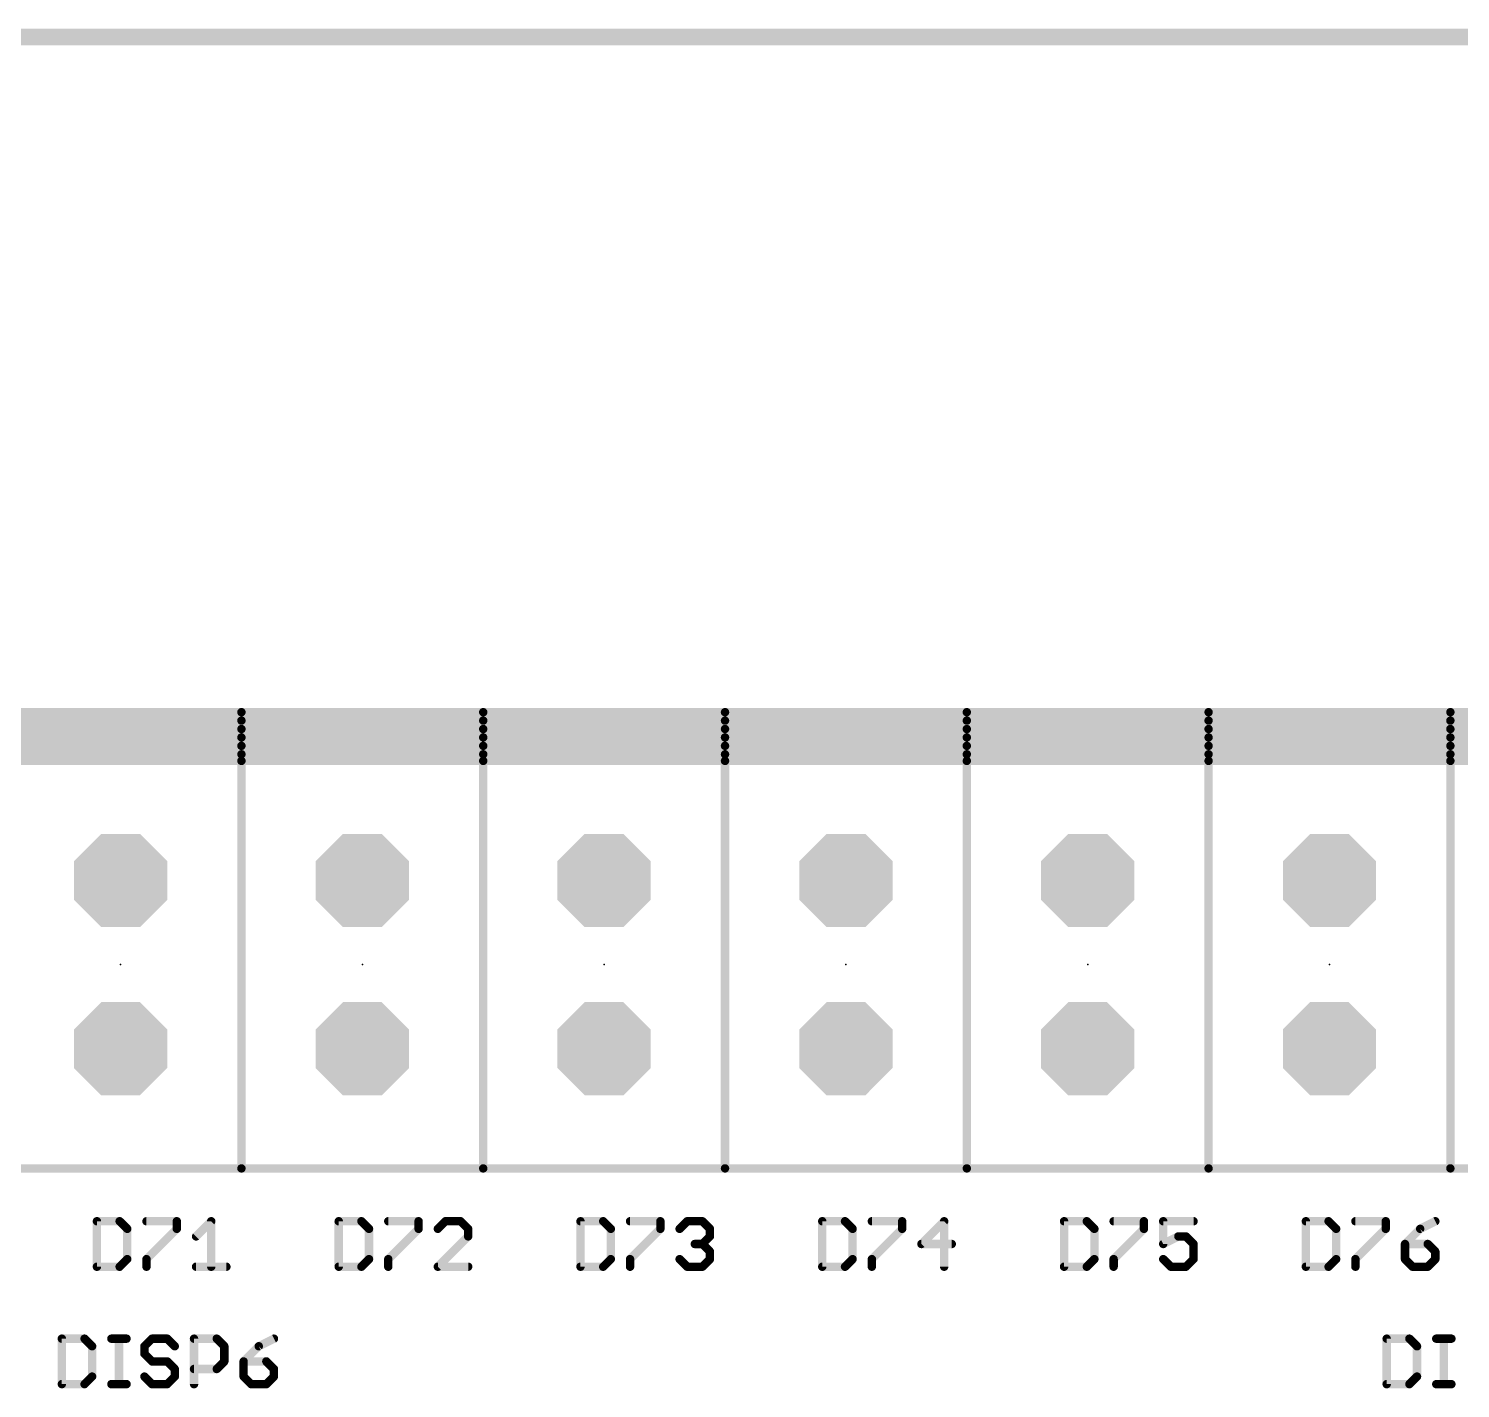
# Model space of a CAD drawing. Extents: x 0 to 426, y 0 to 160.
# Drawn here: x 234.56 to 256.18, y 139.6 to 160.13 of the extents above; entities that cross this region are included whole.
import ezdxf

# ---------------------------------------------------------------- set-up
doc = ezdxf.new("R2010")
doc.units = 0
doc.header["$MEASUREMENT"] = 0
doc.layers.get('0').update_dxf_attribs({"linetype": 'CONTINUOUS'})
for name, color, linetype in [('17', 82, 'CONTINUOUS'), ('20', 7, 'CONTINUOUS'), ('21', 253, 'CONTINUOUS'), ('23', 7, 'CONTINUOUS'), ('25', 253, 'CONTINUOUS')]:
    doc.layers.add(name, color=color, linetype=linetype)

# ---------------------------------------------------------------- blocks, each defined once
blk = doc.blocks.new('OCTAGONP')
at = {"const_width": 0.5}
blk.add_lwpolyline([(-0.25, -0.1036), (-0.25, 0.1036), (-0.1036, 0.25), (0.1036, 0.25), (0.25, 0.1036), (0.25, -0.1036), (0.1036, -0.25), (-0.1036, -0.25), (-0.25, -0.1036), (-0.25, 0.1036)], dxfattribs=at)

msp = doc.modelspace()

# ---------------------------------------------------------------- linework, layer by layer
at = {"layer": '20', "const_width": 0.254}
msp.add_lwpolyline([(395, 160), (5, 160)], dxfattribs=at)
at = {"layer": '21', "const_width": 0.127}
for points in [[(237.775, 149.81), (234.125, 149.81)], [(237.775, 149.81), (234.125, 149.81)], [(237.775, 149.075), (237.775, 149.81)], [(241.425, 149.81), (237.775, 149.81)], [(237.775, 149.81), (237.775, 149.075)], [(241.425, 149.81), (237.775, 149.81)], [(241.425, 149.075), (241.425, 149.81)], [(245.075, 149.81), (241.425, 149.81)], [(241.425, 149.81), (241.425, 149.075)], [(245.075, 149.81), (241.425, 149.81)], [(245.075, 149.075), (245.075, 149.81)], [(248.725, 149.81), (245.075, 149.81)], [(245.075, 149.81), (245.075, 149.075)], [(248.725, 149.81), (245.075, 149.81)], [(248.725, 149.075), (248.725, 149.81)], [(252.375, 149.81), (248.725, 149.81)], [(248.725, 149.81), (248.725, 149.075)], [(252.375, 149.81), (248.725, 149.81)], [(252.375, 149.075), (252.375, 149.81)], [(256.025, 149.81), (252.375, 149.81)], [(252.375, 149.81), (252.375, 149.075)], [(256.025, 149.81), (252.375, 149.81)], [(256.025, 149.075), (256.025, 149.81)], [(259.675, 149.81), (256.025, 149.81)], [(256.025, 149.81), (256.025, 149.075)], [(259.675, 149.81), (256.025, 149.81)], [(237.775, 149.683), (234.125, 149.683)], [(237.775, 149.556), (234.125, 149.556)], [(241.425, 149.683), (237.775, 149.683)], [(241.425, 149.556), (237.775, 149.556)], [(245.075, 149.683), (241.425, 149.683)], [(245.075, 149.556), (241.425, 149.556)], [(248.725, 149.683), (245.075, 149.683)], [(248.725, 149.556), (245.075, 149.556)], [(252.375, 149.683), (248.725, 149.683)], [(252.375, 149.556), (248.725, 149.556)], [(256.025, 149.683), (252.375, 149.683)], [(256.025, 149.556), (252.375, 149.556)], [(259.675, 149.683), (256.025, 149.683)], [(259.675, 149.556), (256.025, 149.556)], [(237.775, 149.429), (234.125, 149.429)], [(237.775, 149.302), (234.125, 149.302)], [(241.425, 149.429), (237.775, 149.429)], [(241.425, 149.302), (237.775, 149.302)], [(245.075, 149.429), (241.425, 149.429)], [(245.075, 149.302), (241.425, 149.302)], [(248.725, 149.429), (245.075, 149.429)], [(248.725, 149.302), (245.075, 149.302)], [(252.375, 149.429), (248.725, 149.429)], [(252.375, 149.302), (248.725, 149.302)], [(256.025, 149.429), (252.375, 149.429)], [(256.025, 149.302), (252.375, 149.302)], [(259.675, 149.429), (256.025, 149.429)], [(259.675, 149.302), (256.025, 149.302)], [(237.775, 149.175), (234.125, 149.175)], [(234.125, 149.075), (237.775, 149.075)], [(234.125, 149.075), (237.775, 149.075)], [(241.425, 149.175), (237.775, 149.175)], [(237.775, 149.075), (237.775, 142.925)], [(237.775, 149.075), (241.425, 149.075)], [(237.775, 142.925), (237.775, 149.075)], [(237.775, 149.075), (241.425, 149.075)], [(245.075, 149.175), (241.425, 149.175)], [(241.425, 149.075), (241.425, 142.925)], [(241.425, 149.075), (245.075, 149.075)], [(241.425, 142.925), (241.425, 149.075)], [(241.425, 149.075), (245.075, 149.075)], [(248.725, 149.175), (245.075, 149.175)], [(245.075, 149.075), (245.075, 142.925)], [(245.075, 149.075), (248.725, 149.075)], [(245.075, 142.925), (245.075, 149.075)], [(245.075, 149.075), (248.725, 149.075)], [(252.375, 149.175), (248.725, 149.175)], [(248.725, 149.075), (248.725, 142.925)], [(248.725, 149.075), (252.375, 149.075)], [(248.725, 142.925), (248.725, 149.075)], [(248.725, 149.075), (252.375, 149.075)], [(256.025, 149.175), (252.375, 149.175)], [(252.375, 149.075), (252.375, 142.925)], [(252.375, 149.075), (256.025, 149.075)], [(252.375, 142.925), (252.375, 149.075)], [(252.375, 149.075), (256.025, 149.075)], [(259.675, 149.175), (256.025, 149.175)], [(256.025, 149.075), (256.025, 142.925)], [(256.025, 149.075), (259.675, 149.075)], [(256.025, 142.925), (256.025, 149.075)], [(256.025, 149.075), (259.675, 149.075)], [(237.775, 142.925), (234.125, 142.925)], [(241.425, 142.925), (237.775, 142.925)], [(245.075, 142.925), (241.425, 142.925)], [(248.725, 142.925), (245.075, 142.925)], [(252.375, 142.925), (248.725, 142.925)], [(256.025, 142.925), (252.375, 142.925)], [(259.675, 142.925), (256.025, 142.925)]]:
    msp.add_lwpolyline(points, dxfattribs=at)
at = {"layer": '21', "const_width": 0.0635}
for points in [[(237.8067, 149.81, 1), (237.7433, 149.81)], [(237.775, 149.8417, 1), (237.775, 149.7783)], [(237.8067, 149.81, 1), (237.7433, 149.81)], [(237.775, 149.8417, 1), (237.775, 149.7783)], [(237.775, 149.7783, 1), (237.775, 149.8417)], [(237.775, 149.7783, 1), (237.775, 149.8417)], [(241.4567, 149.81, 1), (241.3933, 149.81)], [(241.425, 149.8417, 1), (241.425, 149.7783)], [(241.4567, 149.81, 1), (241.3933, 149.81)], [(241.425, 149.8417, 1), (241.425, 149.7783)], [(241.425, 149.7783, 1), (241.425, 149.8417)], [(241.425, 149.7783, 1), (241.425, 149.8417)], [(245.1068, 149.81, 1), (245.0433, 149.81)], [(245.1068, 149.81, 1), (245.0433, 149.81)], [(245.075, 149.8417, 1), (245.075, 149.7783)], [(245.075, 149.8417, 1), (245.075, 149.7783)], [(245.075, 149.7783, 1), (245.075, 149.8417)], [(245.075, 149.7783, 1), (245.075, 149.8417)], [(248.7568, 149.81, 1), (248.6933, 149.81)], [(248.7568, 149.81, 1), (248.6933, 149.81)], [(248.725, 149.8417, 1), (248.725, 149.7783)], [(248.725, 149.8417, 1), (248.725, 149.7783)], [(248.725, 149.7783, 1), (248.725, 149.8417)], [(248.725, 149.7783, 1), (248.725, 149.8417)], [(252.4067, 149.81, 1), (252.3433, 149.81)], [(252.375, 149.8417, 1), (252.375, 149.7783)], [(252.4067, 149.81, 1), (252.3433, 149.81)], [(252.375, 149.8417, 1), (252.375, 149.7783)], [(252.375, 149.7783, 1), (252.375, 149.8417)], [(252.375, 149.7783, 1), (252.375, 149.8417)], [(256.0568, 149.81, 1), (255.9933, 149.81)], [(256.0568, 149.81, 1), (255.9933, 149.81)], [(256.025, 149.8417, 1), (256.025, 149.7783)], [(256.025, 149.8417, 1), (256.025, 149.7783)], [(256.025, 149.7783, 1), (256.025, 149.8417)], [(256.025, 149.7783, 1), (256.025, 149.8417)], [(237.775, 149.7148, 1), (237.775, 149.6513)], [(237.775, 149.5877, 1), (237.775, 149.5243)], [(237.775, 149.6513, 1), (237.775, 149.7148)], [(237.775, 149.5243, 1), (237.775, 149.5877)], [(241.425, 149.7148, 1), (241.425, 149.6513)], [(241.425, 149.5877, 1), (241.425, 149.5243)], [(241.425, 149.6513, 1), (241.425, 149.7148)], [(241.425, 149.5243, 1), (241.425, 149.5877)], [(245.075, 149.7148, 1), (245.075, 149.6513)], [(245.075, 149.5877, 1), (245.075, 149.5243)], [(245.075, 149.6513, 1), (245.075, 149.7148)], [(245.075, 149.5243, 1), (245.075, 149.5877)], [(248.725, 149.7148, 1), (248.725, 149.6513)], [(248.725, 149.5877, 1), (248.725, 149.5243)], [(248.725, 149.6513, 1), (248.725, 149.7148)], [(248.725, 149.5243, 1), (248.725, 149.5877)], [(252.375, 149.7148, 1), (252.375, 149.6513)], [(252.375, 149.5877, 1), (252.375, 149.5243)], [(252.375, 149.6513, 1), (252.375, 149.7148)], [(252.375, 149.5243, 1), (252.375, 149.5877)], [(256.025, 149.7148, 1), (256.025, 149.6513)], [(256.025, 149.5877, 1), (256.025, 149.5243)], [(256.025, 149.6513, 1), (256.025, 149.7148)], [(256.025, 149.5243, 1), (256.025, 149.5877)], [(237.775, 149.3338, 1), (237.775, 149.2703)], [(237.775, 149.4607, 1), (237.775, 149.3973)], [(237.775, 149.3973, 1), (237.775, 149.4607)], [(237.775, 149.2703, 1), (237.775, 149.3338)], [(241.425, 149.3338, 1), (241.425, 149.2703)], [(241.425, 149.4607, 1), (241.425, 149.3973)], [(241.425, 149.3973, 1), (241.425, 149.4607)], [(241.425, 149.2703, 1), (241.425, 149.3338)], [(245.075, 149.3338, 1), (245.075, 149.2703)], [(245.075, 149.4607, 1), (245.075, 149.3973)], [(245.075, 149.3973, 1), (245.075, 149.4607)], [(245.075, 149.2703, 1), (245.075, 149.3338)], [(248.725, 149.3338, 1), (248.725, 149.2703)], [(248.725, 149.4607, 1), (248.725, 149.3973)], [(248.725, 149.3973, 1), (248.725, 149.4607)], [(248.725, 149.2703, 1), (248.725, 149.3338)], [(252.375, 149.3338, 1), (252.375, 149.2703)], [(252.375, 149.4607, 1), (252.375, 149.3973)], [(252.375, 149.3973, 1), (252.375, 149.4607)], [(252.375, 149.2703, 1), (252.375, 149.3338)], [(256.025, 149.3338, 1), (256.025, 149.2703)], [(256.025, 149.4607, 1), (256.025, 149.3973)], [(256.025, 149.3973, 1), (256.025, 149.4607)], [(256.025, 149.2703, 1), (256.025, 149.3338)], [(237.775, 149.1068, 1), (237.775, 149.0433)], [(237.775, 149.1068, 1), (237.775, 149.0433)], [(237.775, 149.2067, 1), (237.775, 149.1433)], [(237.8067, 149.075, 1), (237.7433, 149.075)], [(237.8067, 149.075, 1), (237.7433, 149.075)], [(237.775, 149.1433, 1), (237.775, 149.2067)], [(237.775, 149.0433, 1), (237.775, 149.1068)], [(237.775, 149.0433, 1), (237.775, 149.1068)], [(241.425, 149.1068, 1), (241.425, 149.0433)], [(241.425, 149.1068, 1), (241.425, 149.0433)], [(241.425, 149.2067, 1), (241.425, 149.1433)], [(241.4567, 149.075, 1), (241.3933, 149.075)], [(241.4567, 149.075, 1), (241.3933, 149.075)], [(241.425, 149.1433, 1), (241.425, 149.2067)], [(241.425, 149.0433, 1), (241.425, 149.1068)], [(241.425, 149.0433, 1), (241.425, 149.1068)], [(245.075, 149.1068, 1), (245.075, 149.0433)], [(245.075, 149.1068, 1), (245.075, 149.0433)], [(245.075, 149.2067, 1), (245.075, 149.1433)], [(245.1068, 149.075, 1), (245.0433, 149.075)], [(245.1068, 149.075, 1), (245.0433, 149.075)], [(245.075, 149.1433, 1), (245.075, 149.2067)], [(245.075, 149.0433, 1), (245.075, 149.1068)], [(245.075, 149.0433, 1), (245.075, 149.1068)], [(248.725, 149.1068, 1), (248.725, 149.0433)], [(248.725, 149.1068, 1), (248.725, 149.0433)], [(248.725, 149.2067, 1), (248.725, 149.1433)], [(248.7568, 149.075, 1), (248.6933, 149.075)], [(248.7568, 149.075, 1), (248.6933, 149.075)], [(248.725, 149.1433, 1), (248.725, 149.2067)], [(248.725, 149.0433, 1), (248.725, 149.1068)], [(248.725, 149.0433, 1), (248.725, 149.1068)], [(252.375, 149.1068, 1), (252.375, 149.0433)], [(252.375, 149.1068, 1), (252.375, 149.0433)], [(252.375, 149.2067, 1), (252.375, 149.1433)], [(252.4067, 149.075, 1), (252.3433, 149.075)], [(252.4067, 149.075, 1), (252.3433, 149.075)], [(252.375, 149.1433, 1), (252.375, 149.2067)], [(252.375, 149.0433, 1), (252.375, 149.1068)], [(252.375, 149.0433, 1), (252.375, 149.1068)], [(256.025, 149.1068, 1), (256.025, 149.0433)], [(256.025, 149.1068, 1), (256.025, 149.0433)], [(256.025, 149.2067, 1), (256.025, 149.1433)], [(256.0568, 149.075, 1), (255.9933, 149.075)], [(256.0568, 149.075, 1), (255.9933, 149.075)], [(256.025, 149.1433, 1), (256.025, 149.2067)], [(256.025, 149.0433, 1), (256.025, 149.1068)], [(256.025, 149.0433, 1), (256.025, 149.1068)], [(237.7433, 149.075, 1), (237.8067, 149.075)], [(237.7433, 149.075, 1), (237.8067, 149.075)], [(241.3933, 149.075, 1), (241.4567, 149.075)], [(241.3933, 149.075, 1), (241.4567, 149.075)], [(245.0433, 149.075, 1), (245.1068, 149.075)], [(245.0433, 149.075, 1), (245.1068, 149.075)], [(248.6933, 149.075, 1), (248.7568, 149.075)], [(248.6933, 149.075, 1), (248.7568, 149.075)], [(252.3433, 149.075, 1), (252.4067, 149.075)], [(252.3433, 149.075, 1), (252.4067, 149.075)], [(255.9933, 149.075, 1), (256.0568, 149.075)], [(255.9933, 149.075, 1), (256.0568, 149.075)], [(237.775, 142.9567, 1), (237.775, 142.8933)], [(237.7433, 142.925, 1), (237.8067, 142.925)], [(237.7433, 142.925, 1), (237.8067, 142.925)], [(237.775, 142.8933, 1), (237.775, 142.9567)], [(241.425, 142.9567, 1), (241.425, 142.8933)], [(241.3933, 142.925, 1), (241.4567, 142.925)], [(241.3933, 142.925, 1), (241.4567, 142.925)], [(241.425, 142.8933, 1), (241.425, 142.9567)], [(245.075, 142.9567, 1), (245.075, 142.8933)], [(245.0433, 142.925, 1), (245.1068, 142.925)], [(245.0433, 142.925, 1), (245.1068, 142.925)], [(245.075, 142.8933, 1), (245.075, 142.9567)], [(248.725, 142.9567, 1), (248.725, 142.8933)], [(248.6933, 142.925, 1), (248.7568, 142.925)], [(248.6933, 142.925, 1), (248.7568, 142.925)], [(248.725, 142.8933, 1), (248.725, 142.9567)], [(252.375, 142.9567, 1), (252.375, 142.8933)], [(252.3433, 142.925, 1), (252.4067, 142.925)], [(252.3433, 142.925, 1), (252.4067, 142.925)], [(252.375, 142.8933, 1), (252.375, 142.9567)], [(256.025, 142.9567, 1), (256.025, 142.8933)], [(255.9933, 142.925, 1), (256.0568, 142.925)], [(255.9933, 142.925, 1), (256.0568, 142.925)], [(256.025, 142.8933, 1), (256.025, 142.9567)]]:
    msp.add_lwpolyline(points, format="xyb", dxfattribs=at)
at = {"layer": '23'}
for p in [(235.95, 146), (239.6, 146), (243.25, 146), (246.9, 146), (250.55, 146), (254.2, 146)]:
    msp.add_point(p, dxfattribs=at)
at = {"layer": '25', "const_width": 0.127}
for points in [[(235.5933, 142.1271), (235.5933, 141.4407)], [(235.9364, 142.1271), (235.5933, 142.1271)], [(236.0508, 142.0127), (235.9364, 142.1271)], [(236.0508, 141.5551), (236.0508, 142.0127)], [(236.3417, 142.1271), (236.7993, 142.1271)], [(236.7993, 142.0127), (236.3417, 141.5551)], [(236.7993, 142.1271), (236.7993, 142.0127)], [(237.0901, 141.8983), (237.3189, 142.1271)], [(237.3189, 142.1271), (237.3189, 141.4407)], [(239.2433, 142.1271), (239.2433, 141.4407)], [(239.5864, 142.1271), (239.2433, 142.1271)], [(239.7008, 142.0127), (239.5864, 142.1271)], [(239.7008, 141.5551), (239.7008, 142.0127)], [(239.9917, 142.1271), (240.4493, 142.1271)], [(240.4493, 142.0127), (239.9917, 141.5551)], [(240.4493, 142.1271), (240.4493, 142.0127)], [(240.8545, 142.1271), (240.7401, 142.0127)], [(241.0833, 142.1271), (240.8545, 142.1271)], [(241.1977, 142.0127), (241.0833, 142.1271)], [(241.1977, 141.8983), (241.1977, 142.0127)], [(242.8933, 142.1271), (242.8933, 141.4407)], [(243.2364, 142.1271), (242.8933, 142.1271)], [(243.3508, 142.0127), (243.2364, 142.1271)], [(243.3508, 141.5551), (243.3508, 142.0127)], [(243.6417, 142.1271), (244.0993, 142.1271)], [(244.0993, 142.0127), (243.6417, 141.5551)], [(244.0993, 142.1271), (244.0993, 142.0127)], [(244.3901, 142.0127), (244.5045, 142.1271)], [(244.5045, 142.1271), (244.7333, 142.1271)], [(244.7333, 142.1271), (244.8477, 142.0127)], [(244.8477, 142.0127), (244.8477, 141.8983)], [(246.5433, 142.1271), (246.5433, 141.4407)], [(246.8864, 142.1271), (246.5433, 142.1271)], [(247.0008, 142.0127), (246.8864, 142.1271)], [(247.0008, 141.5551), (247.0008, 142.0127)], [(247.2917, 142.1271), (247.7493, 142.1271)], [(247.7493, 142.0127), (247.2917, 141.5551)], [(247.7493, 142.1271), (247.7493, 142.0127)], [(248.3833, 142.1271), (248.0401, 141.7839)], [(248.3833, 141.4407), (248.3833, 142.1271)], [(250.1933, 142.1271), (250.1933, 141.4407)], [(250.5364, 142.1271), (250.1933, 142.1271)], [(250.6508, 142.0127), (250.5364, 142.1271)], [(250.6508, 141.5551), (250.6508, 142.0127)], [(250.9417, 142.1271), (251.3993, 142.1271)], [(251.3993, 142.0127), (250.9417, 141.5551)], [(251.3993, 142.1271), (251.3993, 142.0127)], [(252.1477, 142.1271), (251.6901, 142.1271)], [(251.6901, 142.1271), (251.6901, 141.7839)], [(253.8433, 142.1271), (253.8433, 141.4407)], [(254.1864, 142.1271), (253.8433, 142.1271)], [(254.3008, 142.0127), (254.1864, 142.1271)], [(254.3008, 141.5551), (254.3008, 142.0127)], [(254.5917, 142.1271), (255.0493, 142.1271)], [(255.0493, 142.0127), (254.5917, 141.5551)], [(255.0493, 142.1271), (255.0493, 142.0127)], [(255.5689, 142.0127), (255.3401, 141.7839)], [(255.7977, 142.1271), (255.5689, 142.0127)], [(240.7401, 141.4407), (241.1977, 141.8983)], [(244.7333, 141.7839), (244.6189, 141.7839)], [(244.8477, 141.8983), (244.7333, 141.7839)], [(244.7333, 141.7839), (244.8477, 141.6695)], [(248.0401, 141.7839), (248.4977, 141.7839)], [(251.6901, 141.7839), (251.9189, 141.8983)], [(251.9189, 141.8983), (252.0333, 141.8983)], [(252.0333, 141.8983), (252.1477, 141.7839)], [(252.1477, 141.7839), (252.1477, 141.5551)], [(255.3401, 141.7839), (255.3401, 141.5551)], [(255.6833, 141.7839), (255.3401, 141.7839)], [(255.7977, 141.6695), (255.6833, 141.7839)], [(235.9364, 141.4407), (236.0508, 141.5551)], [(236.3417, 141.5551), (236.3417, 141.4407)], [(239.5864, 141.4407), (239.7008, 141.5551)], [(239.9917, 141.5551), (239.9917, 141.4407)], [(243.2364, 141.4407), (243.3508, 141.5551)], [(243.6417, 141.5551), (243.6417, 141.4407)], [(244.5045, 141.4407), (244.3901, 141.5551)], [(244.8477, 141.5551), (244.7333, 141.4407)], [(244.8477, 141.6695), (244.8477, 141.5551)], [(246.8864, 141.4407), (247.0008, 141.5551)], [(247.2917, 141.5551), (247.2917, 141.4407)], [(250.5364, 141.4407), (250.6508, 141.5551)], [(250.9417, 141.5551), (250.9417, 141.4407)], [(251.8045, 141.4407), (251.6901, 141.5551)], [(252.1477, 141.5551), (252.0333, 141.4407)], [(254.1864, 141.4407), (254.3008, 141.5551)], [(254.5917, 141.5551), (254.5917, 141.4407)], [(255.3401, 141.5551), (255.4545, 141.4407)], [(255.6833, 141.4407), (255.7977, 141.5551)], [(255.7977, 141.5551), (255.7977, 141.6695)], [(235.5933, 141.4407), (235.9364, 141.4407)], [(237.0901, 141.4407), (237.5477, 141.4407)], [(239.2433, 141.4407), (239.5864, 141.4407)], [(241.1977, 141.4407), (240.7401, 141.4407)], [(242.8933, 141.4407), (243.2364, 141.4407)], [(244.7333, 141.4407), (244.5045, 141.4407)], [(246.5433, 141.4407), (246.8864, 141.4407)], [(250.1933, 141.4407), (250.5364, 141.4407)], [(252.0333, 141.4407), (251.8045, 141.4407)], [(253.8433, 141.4407), (254.1864, 141.4407)], [(255.4545, 141.4407), (255.6833, 141.4407)], [(235.0635, 140.3549), (235.0635, 139.6685)], [(235.4067, 140.3549), (235.0635, 140.3549)], [(235.5211, 140.2405), (235.4067, 140.3549)], [(235.5211, 139.7829), (235.5211, 140.2405)], [(235.8119, 140.3549), (236.0407, 140.3549)], [(235.9263, 139.6685), (235.9263, 140.3549)], [(236.4253, 140.3549), (236.3109, 140.2405)], [(236.3109, 140.2405), (236.3109, 140.1261)], [(236.6541, 140.3549), (236.4253, 140.3549)], [(236.7685, 140.2405), (236.6541, 140.3549)], [(237.0593, 139.6685), (237.0593, 140.3549)], [(237.0593, 140.3549), (237.4025, 140.3549)], [(237.4025, 140.3549), (237.5169, 140.2405)], [(237.5169, 140.2405), (237.5169, 140.0117)], [(238.0365, 140.2405), (237.8077, 140.0117)], [(238.2653, 140.3549), (238.0365, 140.2405)], [(255.0635, 140.3549), (255.0635, 139.6685)], [(255.4067, 140.3549), (255.0635, 140.3549)], [(255.5211, 140.2405), (255.4067, 140.3549)], [(255.5211, 139.7829), (255.5211, 140.2405)], [(255.8119, 140.3549), (256.0407, 140.3549)], [(255.9263, 139.6685), (255.9263, 140.3549)], [(236.3109, 140.1261), (236.4253, 140.0117)], [(236.4253, 140.0117), (236.6541, 140.0117)], [(236.6541, 140.0117), (236.7685, 139.8973)], [(237.5169, 140.0117), (237.4025, 139.8973)], [(237.8077, 140.0117), (237.8077, 139.7829)], [(238.1509, 140.0117), (237.8077, 140.0117)], [(238.2653, 139.8973), (238.1509, 140.0117)], [(235.4067, 139.6685), (235.5211, 139.7829)], [(236.4253, 139.6685), (236.3109, 139.7829)], [(236.7685, 139.7829), (236.6541, 139.6685)], [(236.7685, 139.8973), (236.7685, 139.7829)], [(237.4025, 139.8973), (237.0593, 139.8973)], [(237.8077, 139.7829), (237.9221, 139.6685)], [(238.1509, 139.6685), (238.2653, 139.7829)], [(238.2653, 139.7829), (238.2653, 139.8973)], [(255.4067, 139.6685), (255.5211, 139.7829)], [(235.0635, 139.6685), (235.4067, 139.6685)], [(235.8119, 139.6685), (236.0407, 139.6685)], [(236.6541, 139.6685), (236.4253, 139.6685)], [(237.9221, 139.6685), (238.1509, 139.6685)], [(255.0635, 139.6685), (255.4067, 139.6685)], [(255.8119, 139.6685), (256.0407, 139.6685)]]:
    msp.add_lwpolyline(points, dxfattribs=at)
at = {"layer": '25', "const_width": 0.0635}
for points in [[(235.625, 142.1271, 1), (235.5615, 142.1271)], [(235.5933, 142.1588, 1), (235.5933, 142.0953)], [(235.9589, 142.1495, 1), (235.914, 142.1046)], [(235.9364, 142.0953, 1), (235.9364, 142.1588)], [(236.0826, 142.0127, 1), (236.0191, 142.0127)], [(236.0284, 141.9902, 1), (236.0733, 142.0351)], [(236.3417, 142.1588, 1), (236.3417, 142.0953)], [(236.831, 142.1271, 1), (236.7675, 142.1271)], [(236.7675, 142.0127, 1), (236.831, 142.0127)], [(236.8217, 141.9902, 1), (236.7768, 142.0351)], [(236.7993, 142.0953, 1), (236.7993, 142.1588)], [(237.3506, 142.1271, 1), (237.2871, 142.1271)], [(237.3413, 142.1046, 1), (237.2964, 142.1495)], [(239.275, 142.1271, 1), (239.2115, 142.1271)], [(239.2433, 142.1588, 1), (239.2433, 142.0953)], [(239.6089, 142.1495, 1), (239.564, 142.1046)], [(239.5864, 142.0953, 1), (239.5864, 142.1588)], [(239.7326, 142.0127, 1), (239.6691, 142.0127)], [(239.6784, 141.9902, 1), (239.7233, 142.0351)], [(239.9917, 142.1588, 1), (239.9917, 142.0953)], [(240.481, 142.1271, 1), (240.4175, 142.1271)], [(240.4175, 142.0127, 1), (240.481, 142.0127)], [(240.4717, 141.9902, 1), (240.4268, 142.0351)], [(240.4493, 142.0953, 1), (240.4493, 142.1588)], [(240.7176, 142.0351, 1), (240.7625, 141.9902)], [(240.8545, 142.1588, 1), (240.8545, 142.0953)], [(240.8769, 142.1046, 1), (240.832, 142.1495)], [(241.1057, 142.1495, 1), (241.0608, 142.1046)], [(241.0833, 142.0953, 1), (241.0833, 142.1588)], [(241.2294, 142.0127, 1), (241.1659, 142.0127)], [(241.1752, 141.9902, 1), (241.2201, 142.0351)], [(242.925, 142.1271, 1), (242.8615, 142.1271)], [(242.8933, 142.1588, 1), (242.8933, 142.0953)], [(243.2589, 142.1495, 1), (243.214, 142.1046)], [(243.2364, 142.0953, 1), (243.2364, 142.1588)], [(243.3826, 142.0127, 1), (243.3191, 142.0127)], [(243.3284, 141.9902, 1), (243.3733, 142.0351)], [(243.6417, 142.1588, 1), (243.6417, 142.0953)], [(244.131, 142.1271, 1), (244.0675, 142.1271)], [(244.0675, 142.0127, 1), (244.131, 142.0127)], [(244.1217, 141.9902, 1), (244.0768, 142.0351)], [(244.0993, 142.0953, 1), (244.0993, 142.1588)], [(244.3676, 142.0351, 1), (244.4125, 141.9902)], [(244.5045, 142.1588, 1), (244.5045, 142.0953)], [(244.5269, 142.1046, 1), (244.482, 142.1495)], [(244.7557, 142.1495, 1), (244.7108, 142.1046)], [(244.7333, 142.0953, 1), (244.7333, 142.1588)], [(244.8794, 142.0127, 1), (244.8159, 142.0127)], [(244.8252, 141.9902, 1), (244.8701, 142.0351)], [(246.575, 142.1271, 1), (246.5115, 142.1271)], [(246.5433, 142.1588, 1), (246.5433, 142.0953)], [(246.9089, 142.1495, 1), (246.864, 142.1046)], [(246.8864, 142.0953, 1), (246.8864, 142.1588)], [(247.0326, 142.0127, 1), (246.9691, 142.0127)], [(246.9784, 141.9902, 1), (247.0233, 142.0351)], [(247.2917, 142.1588, 1), (247.2917, 142.0953)], [(247.781, 142.1271, 1), (247.7175, 142.1271)], [(247.7175, 142.0127, 1), (247.781, 142.0127)], [(247.7717, 141.9902, 1), (247.7268, 142.0351)], [(247.7493, 142.0953, 1), (247.7493, 142.1588)], [(248.415, 142.1271, 1), (248.3515, 142.1271)], [(248.4057, 142.1046, 1), (248.3608, 142.1495)], [(250.225, 142.1271, 1), (250.1615, 142.1271)], [(250.1933, 142.1588, 1), (250.1933, 142.0953)], [(250.5589, 142.1495, 1), (250.514, 142.1046)], [(250.5364, 142.0953, 1), (250.5364, 142.1588)], [(250.6826, 142.0127, 1), (250.6191, 142.0127)], [(250.6284, 141.9902, 1), (250.6733, 142.0351)], [(250.9417, 142.1588, 1), (250.9417, 142.0953)], [(251.431, 142.1271, 1), (251.3675, 142.1271)], [(251.3675, 142.0127, 1), (251.431, 142.0127)], [(251.4217, 141.9902, 1), (251.3768, 142.0351)], [(251.3993, 142.0953, 1), (251.3993, 142.1588)], [(251.7218, 142.1271, 1), (251.6583, 142.1271)], [(251.6901, 142.1588, 1), (251.6901, 142.0953)], [(252.1477, 142.0953, 1), (252.1477, 142.1588)], [(253.875, 142.1271, 1), (253.8115, 142.1271)], [(253.8433, 142.1588, 1), (253.8433, 142.0953)], [(254.2089, 142.1495, 1), (254.164, 142.1046)], [(254.1864, 142.0953, 1), (254.1864, 142.1588)], [(254.3326, 142.0127, 1), (254.2691, 142.0127)], [(254.2784, 141.9902, 1), (254.3233, 142.0351)], [(254.5917, 142.1588, 1), (254.5917, 142.0953)], [(255.081, 142.1271, 1), (255.0175, 142.1271)], [(255.0175, 142.0127, 1), (255.081, 142.0127)], [(255.0717, 141.9902, 1), (255.0268, 142.0351)], [(255.0493, 142.0953, 1), (255.0493, 142.1588)], [(255.5547, 142.0411, 1), (255.5831, 141.9843)], [(255.5913, 141.9902, 1), (255.5464, 142.0351)], [(255.8119, 142.0987, 1), (255.7835, 142.1555)], [(237.0676, 141.9207, 1), (237.1125, 141.8758)], [(241.1659, 141.8983, 1), (241.2294, 141.8983)], [(241.2201, 141.8758, 1), (241.1752, 141.9207)], [(244.6189, 141.8156, 1), (244.6189, 141.7521)], [(244.7557, 141.8063, 1), (244.7108, 141.7614)], [(244.7108, 141.8063, 1), (244.7557, 141.7614)], [(244.7333, 141.7521, 1), (244.7333, 141.8156)], [(244.8159, 141.8983, 1), (244.8794, 141.8983)], [(244.8701, 141.8758, 1), (244.8252, 141.9207)], [(248.0401, 141.8156, 1), (248.0401, 141.7521)], [(248.0176, 141.8063, 1), (248.0625, 141.7614)], [(248.4977, 141.7521, 1), (248.4977, 141.8156)], [(251.6759, 141.8123, 1), (251.7043, 141.7555)], [(251.6583, 141.7839, 1), (251.7218, 141.7839)], [(251.9189, 141.93, 1), (251.9189, 141.8665)], [(251.9331, 141.8699, 1), (251.9047, 141.9267)], [(252.0557, 141.9207, 1), (252.0108, 141.8758)], [(252.0333, 141.8665, 1), (252.0333, 141.93)], [(252.1794, 141.7839, 1), (252.1159, 141.7839)], [(252.1252, 141.7614, 1), (252.1701, 141.8063)], [(255.3718, 141.7839, 1), (255.3083, 141.7839)], [(255.3401, 141.8156, 1), (255.3401, 141.7521)], [(255.3176, 141.8063, 1), (255.3625, 141.7614)], [(255.7057, 141.8063, 1), (255.6608, 141.7614)], [(255.6833, 141.7521, 1), (255.6833, 141.8156)], [(236.0191, 141.5551, 1), (236.0826, 141.5551)], [(236.0733, 141.5326, 1), (236.0284, 141.5775)], [(236.3734, 141.5551, 1), (236.3099, 141.5551)], [(236.3192, 141.5775, 1), (236.3641, 141.5326)], [(239.6691, 141.5551, 1), (239.7326, 141.5551)], [(239.7233, 141.5326, 1), (239.6784, 141.5775)], [(240.0234, 141.5551, 1), (239.9599, 141.5551)], [(239.9692, 141.5775, 1), (240.0141, 141.5326)], [(243.3191, 141.5551, 1), (243.3826, 141.5551)], [(243.3733, 141.5326, 1), (243.3284, 141.5775)], [(243.6734, 141.5551, 1), (243.6099, 141.5551)], [(243.6192, 141.5775, 1), (243.6641, 141.5326)], [(244.4125, 141.5775, 1), (244.3676, 141.5326)], [(244.8794, 141.6695, 1), (244.8159, 141.6695)], [(244.8159, 141.5551, 1), (244.8794, 141.5551)], [(244.8252, 141.647, 1), (244.8701, 141.6919)], [(244.8701, 141.5326, 1), (244.8252, 141.5775)], [(246.9691, 141.5551, 1), (247.0326, 141.5551)], [(247.0233, 141.5326, 1), (246.9784, 141.5775)], [(247.3234, 141.5551, 1), (247.2599, 141.5551)], [(247.2692, 141.5775, 1), (247.3141, 141.5326)], [(250.6191, 141.5551, 1), (250.6826, 141.5551)], [(250.6733, 141.5326, 1), (250.6284, 141.5775)], [(250.9734, 141.5551, 1), (250.9099, 141.5551)], [(250.9192, 141.5775, 1), (250.9641, 141.5326)], [(251.7125, 141.5775, 1), (251.6676, 141.5326)], [(252.1159, 141.5551, 1), (252.1794, 141.5551)], [(252.1701, 141.5326, 1), (252.1252, 141.5775)], [(254.2691, 141.5551, 1), (254.3326, 141.5551)], [(254.3233, 141.5326, 1), (254.2784, 141.5775)], [(254.6234, 141.5551, 1), (254.5599, 141.5551)], [(254.5692, 141.5775, 1), (254.6141, 141.5326)], [(255.3625, 141.5775, 1), (255.3176, 141.5326)], [(255.3083, 141.5551, 1), (255.3718, 141.5551)], [(255.8294, 141.6695, 1), (255.7659, 141.6695)], [(255.7659, 141.5551, 1), (255.8294, 141.5551)], [(255.7752, 141.647, 1), (255.8201, 141.6919)], [(255.8201, 141.5326, 1), (255.7752, 141.5775)], [(235.5933, 141.4725, 1), (235.5933, 141.409)], [(235.5615, 141.4407, 1), (235.625, 141.4407)], [(235.914, 141.4632, 1), (235.9589, 141.4182)], [(235.9364, 141.409, 1), (235.9364, 141.4725)], [(236.3099, 141.4407, 1), (236.3734, 141.4407)], [(237.0901, 141.4725, 1), (237.0901, 141.409)], [(237.2871, 141.4407, 1), (237.3506, 141.4407)], [(237.5477, 141.409, 1), (237.5477, 141.4725)], [(239.2433, 141.4725, 1), (239.2433, 141.409)], [(239.2115, 141.4407, 1), (239.275, 141.4407)], [(239.564, 141.4632, 1), (239.6089, 141.4182)], [(239.5864, 141.409, 1), (239.5864, 141.4725)], [(239.9599, 141.4407, 1), (240.0234, 141.4407)], [(240.7176, 141.4632, 1), (240.7625, 141.4182)], [(240.7401, 141.4725, 1), (240.7401, 141.409)], [(241.1977, 141.409, 1), (241.1977, 141.4725)], [(242.8933, 141.4725, 1), (242.8933, 141.409)], [(242.8615, 141.4407, 1), (242.925, 141.4407)], [(243.214, 141.4632, 1), (243.2589, 141.4182)], [(243.2364, 141.409, 1), (243.2364, 141.4725)], [(243.6099, 141.4407, 1), (243.6734, 141.4407)], [(244.5045, 141.4725, 1), (244.5045, 141.409)], [(244.482, 141.4182, 1), (244.5269, 141.4632)], [(244.7108, 141.4632, 1), (244.7557, 141.4182)], [(244.7333, 141.409, 1), (244.7333, 141.4725)], [(246.5433, 141.4725, 1), (246.5433, 141.409)], [(246.5115, 141.4407, 1), (246.575, 141.4407)], [(246.864, 141.4632, 1), (246.9089, 141.4182)], [(246.8864, 141.409, 1), (246.8864, 141.4725)], [(247.2599, 141.4407, 1), (247.3234, 141.4407)], [(248.3515, 141.4407, 1), (248.415, 141.4407)], [(250.1933, 141.4725, 1), (250.1933, 141.409)], [(250.1615, 141.4407, 1), (250.225, 141.4407)], [(250.514, 141.4632, 1), (250.5589, 141.4182)], [(250.5364, 141.409, 1), (250.5364, 141.4725)], [(250.9099, 141.4407, 1), (250.9734, 141.4407)], [(251.8045, 141.4725, 1), (251.8045, 141.409)], [(251.782, 141.4182, 1), (251.8269, 141.4632)], [(252.0108, 141.4632, 1), (252.0557, 141.4182)], [(252.0333, 141.409, 1), (252.0333, 141.4725)], [(253.8433, 141.4725, 1), (253.8433, 141.409)], [(253.8115, 141.4407, 1), (253.875, 141.4407)], [(254.164, 141.4632, 1), (254.2089, 141.4182)], [(254.1864, 141.409, 1), (254.1864, 141.4725)], [(254.5599, 141.4407, 1), (254.6234, 141.4407)], [(255.4545, 141.4725, 1), (255.4545, 141.409)], [(255.432, 141.4182, 1), (255.4769, 141.4632)], [(255.6608, 141.4632, 1), (255.7057, 141.4182)], [(255.6833, 141.409, 1), (255.6833, 141.4725)], [(235.0952, 140.3549, 1), (235.0318, 140.3549)], [(235.0635, 140.3866, 1), (235.0635, 140.3231)], [(235.4291, 140.3773, 1), (235.3842, 140.3324)], [(235.4067, 140.3231, 1), (235.4067, 140.3866)], [(235.5528, 140.2405, 1), (235.4893, 140.2405)], [(235.4986, 140.218, 1), (235.5435, 140.2629)], [(235.8119, 140.3866, 1), (235.8119, 140.3231)], [(235.9581, 140.3549, 1), (235.8946, 140.3549)], [(236.0407, 140.3231, 1), (236.0407, 140.3866)], [(236.3426, 140.2405, 1), (236.2791, 140.2405)], [(236.2884, 140.2629, 1), (236.3333, 140.218)], [(236.4253, 140.3866, 1), (236.4253, 140.3231)], [(236.4477, 140.3324, 1), (236.4028, 140.3773)], [(236.6765, 140.3773, 1), (236.6316, 140.3324)], [(236.6541, 140.3231, 1), (236.6541, 140.3866)], [(236.746, 140.218, 1), (236.7909, 140.2629)], [(237.091, 140.3549, 1), (237.0275, 140.3549)], [(237.0593, 140.3866, 1), (237.0593, 140.3231)], [(237.4249, 140.3773, 1), (237.38, 140.3324)], [(237.4025, 140.3231, 1), (237.4025, 140.3866)], [(237.5486, 140.2405, 1), (237.4851, 140.2405)], [(237.4944, 140.218, 1), (237.5393, 140.2629)], [(238.0223, 140.2689, 1), (238.0507, 140.2121)], [(238.0589, 140.218, 1), (238.014, 140.2629)], [(238.2795, 140.3265, 1), (238.2511, 140.3833)], [(255.0952, 140.3549, 1), (255.0318, 140.3549)], [(255.0635, 140.3866, 1), (255.0635, 140.3231)], [(255.4291, 140.3773, 1), (255.3842, 140.3324)], [(255.4067, 140.3231, 1), (255.4067, 140.3866)], [(255.5528, 140.2405, 1), (255.4893, 140.2405)], [(255.4986, 140.218, 1), (255.5435, 140.2629)], [(255.8119, 140.3866, 1), (255.8119, 140.3231)], [(255.9581, 140.3549, 1), (255.8946, 140.3549)], [(256.0407, 140.3231, 1), (256.0407, 140.3866)], [(236.3333, 140.1485, 1), (236.2884, 140.1036)], [(236.2791, 140.1261, 1), (236.3426, 140.1261)], [(236.4253, 140.0434, 1), (236.4253, 139.9799)], [(236.4028, 139.9892, 1), (236.4477, 140.0341)], [(236.6765, 140.0341, 1), (236.6316, 139.9892)], [(236.6541, 139.9799, 1), (236.6541, 140.0434)], [(237.5393, 139.9892, 1), (237.4944, 140.0341)], [(237.8394, 140.0117, 1), (237.7759, 140.0117)], [(237.8077, 140.0434, 1), (237.8077, 139.9799)], [(237.7852, 140.0341, 1), (237.8301, 139.9892)], [(238.1733, 140.0341, 1), (238.1284, 139.9892)], [(238.1509, 139.9799, 1), (238.1509, 140.0434)], [(235.5435, 139.7604, 1), (235.4986, 139.8053)], [(236.3333, 139.8053, 1), (236.2884, 139.7604)], [(236.8002, 139.8973, 1), (236.7367, 139.8973)], [(236.746, 139.8748, 1), (236.7909, 139.9197)], [(236.7909, 139.7604, 1), (236.746, 139.8053)], [(237.0593, 139.929, 1), (237.0593, 139.8655)], [(237.38, 139.9197, 1), (237.4249, 139.8748)], [(237.4025, 139.8655, 1), (237.4025, 139.929)], [(237.4851, 140.0117, 1), (237.5486, 140.0117)], [(237.8301, 139.8053, 1), (237.7852, 139.7604)], [(238.297, 139.8973, 1), (238.2335, 139.8973)], [(238.2428, 139.8748, 1), (238.2877, 139.9197)], [(238.2877, 139.7604, 1), (238.2428, 139.8053)], [(255.5435, 139.7604, 1), (255.4986, 139.8053)], [(235.0635, 139.7002, 1), (235.0635, 139.6368)], [(235.0318, 139.6685, 1), (235.0952, 139.6685)], [(235.3842, 139.691, 1), (235.4291, 139.646)], [(235.4067, 139.6368, 1), (235.4067, 139.7002)], [(235.4893, 139.7829, 1), (235.5528, 139.7829)], [(235.8119, 139.7002, 1), (235.8119, 139.6368)], [(235.8946, 139.6685, 1), (235.9581, 139.6685)], [(236.0407, 139.6368, 1), (236.0407, 139.7002)], [(236.4253, 139.7002, 1), (236.4253, 139.6368)], [(236.4028, 139.646, 1), (236.4477, 139.691)], [(236.6316, 139.691, 1), (236.6765, 139.646)], [(236.6541, 139.6368, 1), (236.6541, 139.7002)], [(236.7367, 139.7829, 1), (236.8002, 139.7829)], [(237.0275, 139.6685, 1), (237.091, 139.6685)], [(237.7759, 139.7829, 1), (237.8394, 139.7829)], [(237.9221, 139.7002, 1), (237.9221, 139.6368)], [(237.8996, 139.646, 1), (237.9445, 139.691)], [(238.1284, 139.691, 1), (238.1733, 139.646)], [(238.1509, 139.6368, 1), (238.1509, 139.7002)], [(238.2335, 139.7829, 1), (238.297, 139.7829)], [(255.0635, 139.7002, 1), (255.0635, 139.6368)], [(255.0318, 139.6685, 1), (255.0952, 139.6685)], [(255.3842, 139.691, 1), (255.4291, 139.646)], [(255.4067, 139.6368, 1), (255.4067, 139.7002)], [(255.4893, 139.7829, 1), (255.5528, 139.7829)], [(255.8119, 139.7002, 1), (255.8119, 139.6368)], [(255.8946, 139.6685, 1), (255.9581, 139.6685)], [(256.0407, 139.6368, 1), (256.0407, 139.7002)]]:
    msp.add_lwpolyline(points, format="xyb", dxfattribs=at)

# ---------------------------------------------------------------- block references
at = {"layer": '17', "xscale": 1.408, "yscale": 1.408}
for p in [(235.95, 147.27), (235.95, 147.27), (239.6, 147.27), (239.6, 147.27), (243.25, 147.27), (243.25, 147.27), (246.9, 147.27), (246.9, 147.27), (250.55, 147.27), (250.55, 147.27), (254.2, 147.27), (254.2, 147.27)]:
    msp.add_blockref('OCTAGONP', p, dxfattribs=at)
at = {"layer": '17', "xscale": 1.408, "yscale": 1.408, "rotation": 90}
for p in [(235.95, 144.73), (235.95, 144.73), (239.6, 144.73), (239.6, 144.73), (243.25, 144.73), (243.25, 144.73), (246.9, 144.73), (246.9, 144.73), (250.55, 144.73), (250.55, 144.73), (254.2, 144.73), (254.2, 144.73)]:
    msp.add_blockref('OCTAGONP', p, dxfattribs=at)

doc.saveas('drawing.dxf')
